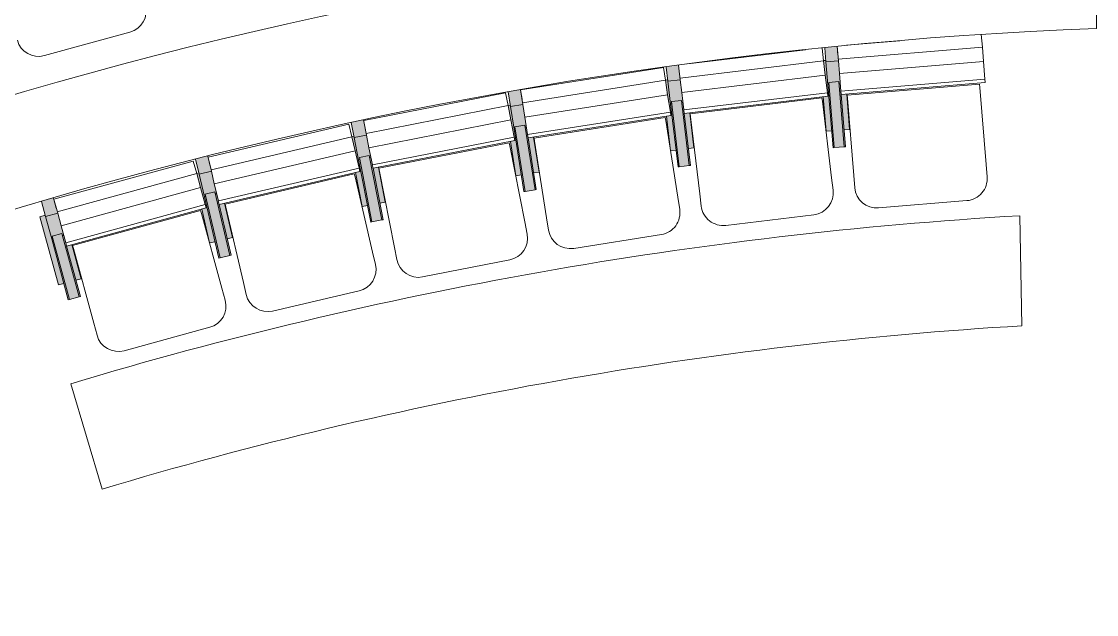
# Model space of a CAD drawing. Header units: millimetres. Extents: x 90978 to 295199, y -4084 to 97293.
# Drawn here: x 206977 to 210398, y 17913 to 19800 of the extents above; entities that cross this region are included whole.
import ezdxf

# ---------------------------------------------------------------- set-up
doc = ezdxf.new("R2010")
doc.units = ezdxf.units.MM
doc.header["$MEASUREMENT"] = 0
doc.layers.add('CSM-STL-XX-ZZ-M3-A-XXXX-00001_detached _19_04_21__rvt-1-Level 0$0$I-FURN', color=8, linetype='CONTINUOUS', lineweight=9)

msp = doc.modelspace()

# ---------------------------------------------------------------- hatches: boundary and pattern name
at = {"layer": 'CSM-STL-XX-ZZ-M3-A-XXXX-00001_detached _19_04_21__rvt-1-Level 0$0$I-FURN'}
for points in [[(209536.5, 19671.8), (209576.4, 19675.1), (209572.6, 19720.9), (209532.8, 19716.4), (209535.8, 19680.8)], [(209542.6, 19598.6), (209546.4, 19599.9), (209545.9, 19606.3), (209578, 19608.1), (209578.4, 19602.6), (209582.4, 19602.6), (209575.9, 19675.1), (209536.5, 19671.8), (209542, 19606)], [(209033.3, 19610), (209073, 19614.8), (209067.5, 19660.6), (209027.9, 19655), (209031.4, 19625.7)], [(209042, 19537.1), (209045.8, 19538.5), (209045.1, 19544.9), (209077, 19548.7), (209077.9, 19542.3), (209081.7, 19542.3), (209072.4, 19614.7), (209033.3, 19610), (209041.1, 19544.4)], [(209563.1, 19398.6), (209595.1, 19401.3), (209577.9, 19608.9), (209545.9, 19606.3), (209554.7, 19500.3)], [(208532.6, 19529.7), (208572.2, 19535.9), (208564.8, 19582.6), (208525.4, 19575.9), (208528, 19559.3)], [(209559.2, 19398.3), (209563.1, 19398.6), (209545.9, 19599.7), (209542.6, 19598.6), (209559.1, 19398.6)], [(209595.1, 19401.3), (209599, 19401.6), (209582.1, 19602), (209578.5, 19601.9), (209584.2, 19532.8)], [(208544.1, 19457.1), (208547.8, 19458.7), (208546.8, 19465), (208578.5, 19470), (208579.5, 19463.7), (208583.5, 19463.7), (208571.3, 19535.8), (208532.6, 19529.7), (208543.8, 19459.1)], [(209066, 19337.5), (209069.9, 19337.9), (209045.1, 19538.2), (209042, 19537.1), (209065.9, 19337.9)], [(209069.9, 19337.9), (209101.8, 19341.8), (209077, 19548.7), (209045.1, 19544.9), (209065.6, 19373.9)], [(209101.8, 19341.8), (209105.7, 19342.2), (209081.2, 19541.9), (209077.8, 19541.8), (209097.9, 19373.9)], [(208035.3, 19431), (208074.6, 19438.7), (208065.1, 19487), (208026, 19478.9), (208035.2, 19431.4)], [(208579.2, 19259.2), (208611, 19264.2), (208578, 19469.9), (208546.8, 19465), (208578, 19267.3)], [(208049.4, 19358.9), (208053.1, 19360.6), (208051.9, 19366.9), (208083.4, 19373.1), (208084.6, 19366.8), (208088.6, 19366.8), (208073.5, 19438.5), (208035.3, 19431), (208048.8, 19362.2)], [(208575.4, 19258.5), (208579.2, 19259.2), (208546.7, 19458.2), (208544.1, 19457.1), (208575.3, 19259.2)], [(208611, 19264.2), (208614.9, 19264.8), (208582.9, 19463.4), (208579.6, 19463.3), (208609.4, 19274.4)], [(207541.9, 19314.1), (207580.9, 19323.2), (207569.6, 19371.6), (207530.8, 19361.6)], [(208091.8, 19162.4), (208123.4, 19168.5), (208082.4, 19372.9), (208051.9, 19366.9), (208063.9, 19305.4)], [(208123.4, 19168.5), (208127.2, 19169.3), (208087.8, 19366.6), (208084.7, 19366.6), (208116.1, 19205.9)], [(208088, 19161.6), (208091.8, 19162.4), (208053.1, 19360.6), (208049.4, 19358.9), (208087.8, 19162.4)], [(207558.7, 19242.5), (207562.3, 19244.4), (207560.8, 19250.6), (207592.1, 19257.9), (207593.6, 19251.7), (207597.6, 19251.7), (207580.9, 19323.2), (207541.9, 19314.1), (207558.7, 19242.7)], [(207053.2, 19179), (207091.8, 19189.6), (207078.5, 19238.2), (207040.1, 19227), (207052.3, 19182.4)], [(207604.5, 19046.8), (207608.3, 19047.7), (207562.3, 19244.4), (207558.7, 19242.5), (207604.3, 19047.7)], [(207608.3, 19047.7), (207639.6, 19055), (207592.1, 19257.9), (207560.9, 19250.3), (207586.8, 19139.7)], [(207639.6, 19055), (207643.4, 19055.9), (207596.7, 19251.6), (207593.6, 19251.6), (207626.6, 19110.5)], [(207072.6, 19108.1), (207076.1, 19110.1), (207074.4, 19116.3), (207105.4, 19124.8), (207107.1, 19118.6), (207111.2, 19118.7), (207091.8, 19189.6), (207053.2, 19179), (207070.6, 19115.3)], [(207129.4, 18915.3), (207160.4, 18923.7), (207105.4, 19124.8), (207074.4, 19116.3), (207116.8, 18961.2)], [(207125.6, 18914.2), (207129.4, 18915.3), (207076.1, 19110.1), (207072.6, 19108.1), (207125.3, 18915.3)], [(207160.4, 18923.7), (207164.2, 18924.8), (207110, 19118.7), (207107.1, 19118.6), (207141.7, 18992)]]:
    msp.add_hatch(color=256, dxfattribs=at).paths.add_polyline_path(points, flags=0)
h = msp.add_hatch(color=256, dxfattribs=at)
h.paths.add_polyline_path([(209537.3, 19450.5), (209554.7, 19452.5), (209536.2, 19676.1), (209529.1, 19674.9), (209542.6, 19562.4), (209528.2, 19560.7), (209532.6, 19507.6)], flags=0)
h.paths.add_polyline_path([(209594.6, 19455.2), (209612, 19456.7), (209602.7, 19569), (209585.3, 19567.6), (209587, 19547)], flags=0)
h = msp.add_hatch(color=256, dxfattribs=at)
h.paths.add_polyline_path([(209042.2, 19388.8), (209059.6, 19390.9), (209032.8, 19614.3), (209025.7, 19612.8), (209042.8, 19500.8), (209029, 19498.7), (209042, 19390.1)], flags=0)
h.paths.add_polyline_path([(209099.3, 19395.7), (209116.7, 19397.8), (209103.2, 19509.7), (209085.8, 19507.6), (209088.3, 19487.1)], flags=0)
h = msp.add_hatch(color=256, dxfattribs=at)
h.paths.add_polyline_path([(208549.7, 19309), (208567, 19311.7), (208532, 19534), (208525, 19532.2), (208546.7, 19421), (208532.5, 19418.3), (208546.8, 19327.2)], flags=0)
h.paths.add_polyline_path([(208606.5, 19317.9), (208623.8, 19320.7), (208606.2, 19432.1), (208588.9, 19429.3), (208597.7, 19373.9)], flags=0)
h = msp.add_hatch(color=256, dxfattribs=at)
h.paths.add_polyline_path([(208060.5, 19211.1), (208077.7, 19214.4), (208034.5, 19435.2), (208027.6, 19433.2), (208053.4, 19322.9), (208039.3, 19319.6), (208053.4, 19247.4)], flags=0)
h.paths.add_polyline_path([(208116.9, 19222.1), (208134.1, 19225.5), (208112.4, 19336.1), (208095.3, 19332.8), (208116.1, 19226.4)], flags=0)
h = msp.add_hatch(color=256, dxfattribs=at)
h.paths.add_polyline_path([(207575.2, 19095.2), (207592.2, 19099.2), (207541, 19318.3), (207534.1, 19316), (207564, 19206.7), (207550, 19202.9), (207564.8, 19139.7)], flags=0)
h.paths.add_polyline_path([(207631.2, 19108.3), (207648.2, 19112.3), (207622.5, 19222.1), (207605.5, 19218.1), (207626.6, 19127.8)], flags=0)
h = msp.add_hatch(color=256, dxfattribs=at)
h.paths.add_polyline_path([(207094.5, 18961.5), (207111.4, 18966.1), (207052.1, 19183.2), (207035.2, 19178.6), (207090.4, 18976.6)], flags=0)
h.paths.add_polyline_path([(207150, 18976.7), (207166.9, 18981.3), (207137.1, 19090.1), (207120.3, 19085.3), (207141.7, 19007)], flags=0)

# ---------------------------------------------------------------- linework, layer by layer
for p, q in [((210397.7, 19778.1), (210397.7, 20128.3)), ((207049.3, 19691.3), (207321.8, 19765.9)), ((210031.1, 19758.6), (210034.4, 19718.4)), ((209097.1, 19664.7), (209472.1, 19709.7)), ((209524.2, 19715.5), (209529.1, 19674.9)), ((209536.5, 19671.8), (209532.8, 19716.4)), ((209572.6, 19720.9), (209575, 19692.4)), ((209572.6, 19720.9), (209576.4, 19675.1)), ((209575.9, 19680.5), (210034.4, 19718.4)), ((209601.9, 19724.1), (209771.9, 19738.2)), ((210034.4, 19718.4), (210038.2, 19672.2)), ((209072.4, 19620.1), (209529.1, 19674.9)), ((209536.2, 19676.1), (209529, 19675.6)), ((209529.1, 19674.9), (209534.6, 19628.8)), ((209536.5, 19671.8), (209576.4, 19675.1)), ((209536.5, 19671.8), (209542.6, 19598.6)), ((209579.8, 19634.2), (209576.4, 19675.1)), ((210038.2, 19672.2), (209579.8, 19634.2)), ((210038.2, 19672.2), (210042.8, 19616.5)), ((208564.9, 19582.1), (209019.3, 19653.6)), ((209019.3, 19653.6), (209025.7, 19612.8)), ((209033.3, 19610), (209027.9, 19655)), ((209067.5, 19660.6), (209070.9, 19631.9)), ((209067.5, 19660.6), (209073, 19614.8)), ((208571.3, 19541.2), (209025.7, 19612.8)), ((209032.8, 19614.3), (209025.6, 19613.4)), ((209025.7, 19612.8), (209032.9, 19567)), ((209033.3, 19610), (209073, 19614.8)), ((209033.3, 19610), (209042, 19537.1)), ((209077.9, 19574), (209073, 19614.8)), ((209534.6, 19628.8), (209077.9, 19574)), ((209534.6, 19628.8), (209541.3, 19573.3)), ((209545.9, 19606.3), (209577.9, 19608.9)), ((209545.9, 19606.3), (209563.1, 19398.6)), ((209577.9, 19608.9), (209595.1, 19401.3)), ((209584.4, 19578.5), (209579.8, 19634.2)), ((209584.4, 19578.5), (210042.8, 19616.5)), ((209585.3, 19567.6), (210043.7, 19605.5)), ((210042.8, 19617.1), (210043.7, 19605.5)), ((208065.6, 19484.5), (208517.1, 19572.8)), ((208517.1, 19572.8), (208525, 19532.2)), ((208532.6, 19529.7), (208525.4, 19575.9)), ((208564.8, 19582.6), (208569.5, 19553)), ((208564.8, 19582.6), (208572.2, 19535.9)), ((209084.5, 19518.5), (209077.9, 19574)), ((209084.5, 19518.5), (209541.3, 19573.3)), ((209541.2, 19574), (209542.6, 19562.4)), ((209542.6, 19598.6), (209546.4, 19599.9)), ((209542.6, 19598.6), (209559.2, 19398.3)), ((209578.4, 19602.6), (209582.4, 19601.9)), ((209585.3, 19567.6), (209584.3, 19579.2)), ((209612, 19456.7), (209602.7, 19569)), ((209604.1, 19565.5), (210025.1, 19600.4)), ((210025.1, 19600.4), (210025.9, 19590.4)), ((210025.9, 19590.4), (210046.2, 19344.9)), ((208532.6, 19529.7), (208572.2, 19535.9)), ((208578.5, 19495.4), (208572.2, 19535.9)), ((209032.9, 19567), (208578.5, 19495.4)), ((209032.9, 19567), (209041.6, 19511.7)), ((209042, 19537.1), (209045.8, 19538.5)), ((209042, 19537.1), (209066, 19337.5)), ((209045.1, 19544.9), (209077, 19548.7)), ((209045.1, 19544.9), (209069.9, 19337.9)), ((209077, 19548.7), (209101.8, 19341.8)), ((209077.7, 19542.3), (209081.7, 19541.8)), ((209085.8, 19507.6), (209542.6, 19562.4)), ((209104.7, 19506.3), (209524.1, 19556.6)), ((209524.1, 19556.6), (209525.3, 19546.7)), ((209525.3, 19546.7), (209554.7, 19302)), ((209528.2, 19560.7), (209537.3, 19450.5)), ((209599, 19401.6), (209585.3, 19567.6)), ((209604.9, 19555.6), (209604.1, 19565.5)), ((209625.2, 19310), (209604.9, 19555.6)), ((208073.5, 19443.9), (208525, 19532.2)), ((208532, 19534), (208524.9, 19532.9)), ((208525, 19532.2), (208533.9, 19486.7)), ((208532.6, 19529.7), (208544.1, 19457.1)), ((208587.2, 19440.2), (209041.6, 19511.7)), ((208588.9, 19429.3), (209043.3, 19500.9)), ((209041.5, 19512.4), (209043.3, 19500.9)), ((209085.8, 19507.6), (209084.5, 19519.2)), ((209105.7, 19342.2), (209085.8, 19507.6)), ((209116.7, 19397.8), (209103.2, 19509.7)), ((209105.9, 19496.4), (209104.7, 19506.3)), ((207570.3, 19368.7), (208018.1, 19473.5)), ((208018.1, 19473.5), (208027.6, 19433.2)), ((208035.3, 19431), (208026, 19478.9)), ((208065.1, 19487), (208071.3, 19455.6)), ((208065.1, 19487), (208074.6, 19438.7)), ((208533.9, 19486.7), (208082.4, 19398.4)), ((208533.9, 19486.7), (208544.6, 19431.8)), ((208546.8, 19465), (208578.5, 19470)), ((208587.2, 19440.2), (208578.5, 19495.4)), ((208578.5, 19470), (208611, 19264.2)), ((208607.8, 19428.6), (209025.1, 19494.4)), ((209025.1, 19494.4), (209026.7, 19484.6)), ((209026.7, 19484.6), (209065, 19241.1)), ((209029, 19498.7), (209042.2, 19388.8)), ((209135.2, 19251.7), (209105.9, 19496.4)), ((207579.7, 19328.4), (208027.6, 19433.2)), ((208034.5, 19435.2), (208027.4, 19433.9)), ((208027.6, 19433.2), (208038.1, 19388)), ((208035.3, 19431), (208074.6, 19438.7)), ((208082.4, 19398.4), (208074.6, 19438.7)), ((208093.2, 19343.5), (208544.6, 19431.8)), ((208544.1, 19457.1), (208547.8, 19458.7)), ((208544.1, 19457.1), (208575.4, 19258.5)), ((208544.5, 19432.4), (208546.7, 19421)), ((208546.8, 19465), (208579.2, 19259.2)), ((208579.5, 19463.7), (208583.6, 19463.3)), ((208588.9, 19429.3), (208587.1, 19440.8)), ((208623.8, 19320.7), (208606.2, 19432.1)), ((209537.3, 19450.5), (209554.7, 19451.9)), ((209594.6, 19455.2), (209612, 19456.7)), ((208035.3, 19431), (208049.4, 19358.9)), ((208093.2, 19343.5), (208082.4, 19398.4)), ((208095.3, 19332.8), (208546.7, 19421)), ((208114.2, 19332.8), (208528.8, 19413.8)), ((208528.8, 19413.8), (208530.7, 19404.1)), ((208530.7, 19404.1), (208578, 19162.2)), ((208532.5, 19418.3), (208549.7, 19309)), ((208614.9, 19264.8), (208588.9, 19429.3)), ((208609.4, 19418.8), (208607.8, 19428.6)), ((208647.7, 19175.4), (208609.4, 19418.8)), ((209099.3, 19395.7), (209116.7, 19397.8)), ((209563.1, 19398.6), (209559.2, 19398.3)), ((209595.1, 19401.3), (209563.1, 19398.6)), ((209599, 19401.6), (209595.1, 19401.3)), ((207569.6, 19371.6), (207577, 19340)), ((207569.6, 19371.6), (207580.9, 19323.2)), ((208038.1, 19388), (207590.2, 19283.2)), ((208038.1, 19388), (208050.9, 19333.6)), ((208051.9, 19366.9), (208083.4, 19373.1)), ((208051.9, 19366.9), (208091.8, 19162.4)), ((208083.4, 19373.1), (208123.4, 19168.5)), ((208084.6, 19366.8), (208088.7, 19366.6)), ((209042.2, 19388.8), (209059.6, 19390.9)), ((207079.5, 19234.6), (207523.2, 19355.9)), ((207523.2, 19355.9), (207534.1, 19316)), ((207541.9, 19314.1), (207530.8, 19361.6)), ((207603, 19228.8), (208050.9, 19333.6)), ((208049.4, 19358.9), (208053.1, 19360.6)), ((208049.4, 19358.9), (208088, 19161.6)), ((208050.7, 19334.2), (208053.4, 19322.9)), ((208095.3, 19332.8), (208093, 19344.2)), ((208127.2, 19169.3), (208095.3, 19332.8)), ((208134.1, 19225.5), (208112.4, 19336.1)), ((208116.1, 19323), (208114.2, 19332.8)), ((209069.9, 19337.9), (209066, 19337.5)), ((209101.8, 19341.8), (209069.9, 19337.9)), ((209105.7, 19342.2), (209101.8, 19341.8)), ((210046.2, 19344.9), (210049.5, 19305.5)), ((207090.4, 19194.7), (207534.1, 19316)), ((207541, 19318.3), (207534, 19316.6)), ((207534.1, 19316), (207546.4, 19271.2)), ((207541.9, 19314.1), (207580.9, 19323.2)), ((207541.9, 19314.1), (207558.7, 19242.5)), ((207590.2, 19283.2), (207580.9, 19323.2)), ((207605.5, 19218.1), (208053.4, 19322.9)), ((207624.4, 19218.8), (208035.7, 19315.1)), ((208035.7, 19315.1), (208038, 19305.4)), ((208038, 19305.4), (208094.1, 19065.4)), ((208039.3, 19319.6), (208060.5, 19211.1)), ((208163.3, 19081.2), (208116.1, 19323)), ((208549.7, 19309), (208567, 19311.7)), ((208606.5, 19317.9), (208623.8, 19320.7)), ((209554.7, 19302), (209559.4, 19262.8)), ((209628.5, 19270.6), (209625.2, 19310)), ((207546.4, 19271.2), (207102.6, 19150)), ((207546.4, 19271.2), (207561.1, 19217.3)), ((207603, 19228.8), (207590.2, 19283.2)), ((208611, 19264.2), (208579.2, 19259.2)), ((208614.9, 19264.8), (208611, 19264.2)), ((207053.2, 19179), (207040.1, 19227)), ((207078.5, 19238.2), (207087.3, 19206.2)), ((207078.5, 19238.2), (207091.8, 19189.6)), ((207558.7, 19242.5), (207562.3, 19244.4)), ((207558.7, 19242.5), (207604.5, 19046.8)), ((207560.8, 19250.6), (207592.1, 19257.9)), ((207560.8, 19250.6), (207608.3, 19047.7)), ((207592.1, 19257.9), (207639.6, 19055)), ((207593.6, 19251.7), (207597.6, 19251.6)), ((207605.5, 19218.1), (207602.8, 19229.4)), ((208579.2, 19259.2), (208575.4, 19258.5)), ((209065, 19241.1), (209071.2, 19202.1)), ((209139.9, 19212.5), (209135.2, 19251.7)), ((209704, 19206.6), (209985.5, 19229.9)), ((207117.4, 19096.1), (207561.1, 19217.3)), ((207120.3, 19085.5), (207564, 19206.7)), ((207139.1, 19086.9), (207546.6, 19198.2)), ((207546.6, 19198.2), (207549.2, 19188.6)), ((207550, 19202.9), (207575.2, 19095.2)), ((207560.9, 19217.9), (207564, 19206.7)), ((207643.4, 19055.9), (207605.5, 19218.1)), ((207648.2, 19112.3), (207622.5, 19222.1)), ((207626.6, 19209.1), (207624.4, 19218.8)), ((207682.8, 18969.2), (207626.6, 19209.1)), ((208060.5, 19211.1), (208077.7, 19214.4)), ((208116.9, 19222.1), (208134.1, 19225.5)), ((207052.1, 19183.2), (207035.2, 19178.6)), ((207035.2, 19178.6), (207094.5, 18961.5)), ((207053.2, 19179), (207091.8, 19189.6)), ((207053.2, 19179), (207072.6, 19108.1)), ((207102.6, 19150), (207091.8, 19189.6)), ((207549.2, 19188.6), (207614.2, 18950.9)), ((208091.8, 19162.4), (208088, 19161.6)), ((208123.4, 19168.5), (208091.8, 19162.4)), ((208127.2, 19169.3), (208123.4, 19168.5)), ((208578, 19162.2), (208585.5, 19123.4)), ((208653.9, 19136.4), (208647.7, 19175.4)), ((209217.8, 19151.3), (209498.2, 19185)), ((210160.5, 18831.7), (210154, 19181.9)), ((207074.4, 19116.3), (207105.4, 19124.8)), ((207117.4, 19096.1), (207102.6, 19150)), ((207105.4, 19124.8), (207160.4, 18923.7)), ((207072.6, 19108.1), (207076.1, 19110.1)), ((207072.6, 19108.1), (207125.6, 18914.2)), ((207074.4, 19116.3), (207129.4, 18915.3)), ((207107.1, 19118.6), (207111.2, 19118.7)), ((207120.3, 19085.5), (207117.2, 19096.7)), ((207166.9, 18981.3), (207137.1, 19090.1)), ((207575.2, 19095.2), (207592.2, 19099.2)), ((207631.2, 19108.3), (207648.2, 19112.3)), ((208733.9, 19078.1), (209012.9, 19122.1)), ((207164.2, 18924.8), (207120.3, 19085.5)), ((207141.7, 19077.3), (207139.1, 19086.9)), ((207206.7, 18839.6), (207141.7, 19077.3)), ((207643.4, 19055.9), (207639.6, 19055)), ((208094.1, 19065.4), (208103.1, 19027)), ((208170.9, 19042.4), (208163.3, 19081.2)), ((207608.3, 19047.7), (207604.5, 19046.8)), ((207639.6, 19055), (207608.3, 19047.7)), ((208253.1, 18987.1), (208530.3, 19041.3)), ((207094.5, 18961.5), (207111.4, 18966.1)), ((207150, 18976.7), (207166.9, 18981.3)), ((207691.8, 18930.7), (207682.8, 18969.2)), ((207160.4, 18923.7), (207129.4, 18915.3)), ((207164.2, 18924.8), (207160.4, 18923.7)), ((207614.2, 18950.9), (207624.6, 18912.8)), ((207775.9, 18878.5), (208050.9, 18942.9)), ((207129.4, 18915.3), (207125.6, 18914.2)), ((207217.1, 18801.4), (207206.7, 18839.6)), ((207303.1, 18752.4), (207575.5, 18826.8)), ((207133.3, 18647.4), (207233.8, 18312.1))]:
    msp.add_line(p, q, dxfattribs=at)
for centre, radius, start, end in [((210932.5, 5981.5), 15672.9, 91.95547, 120.19975), ((210932.5, 5981.5), 15089.9, 92.03105, 120.20747), ((210932.5, 5981.5), 14739.9, 92.0793, 120.2124), ((210932.5, 5981.5), 14156.9, 92.16497, 120.20747), ((207303.3, 19833.4), 70, 285.3118, 15.3118), ((210932.5, 5981.5), 13806.9, 92.21988, 120.2124), ((207030.9, 19758.8), 70, 195.3118, 285.3118), ((209979.7, 19299.7), 70, 274.7299, 4.7299), ((209489.9, 19254.5), 70, 276.8406, 6.8406), ((209698.2, 19276.4), 70, 184.7299, 274.7299), ((209002, 19191.2), 70, 278.9512, 8.9512), ((209209.4, 19220.8), 70, 186.8406, 276.8406), ((210932.5, 5981), 13223.9, 93.37474, 106.69641), ((208723, 19147.2), 70, 188.9512, 278.9512), ((208516.8, 19110), 70, 281.0619, 11.0619), ((208035, 19011), 70, 283.1726, 13.1726), ((208239.6, 19055.8), 70, 191.0619, 281.0619), ((207759.9, 18946.7), 70, 193.1726, 283.1726), ((207557.1, 18894.3), 70, 285.2833, 15.2833), ((210932.5, 5981), 12873.9, 93.43779, 106.69638), ((207284.6, 18819.9), 70, 195.2833, 285.2833)]:
    msp.add_arc(centre, radius, start, end, dxfattribs=at)

doc.saveas('drawing.dxf')
